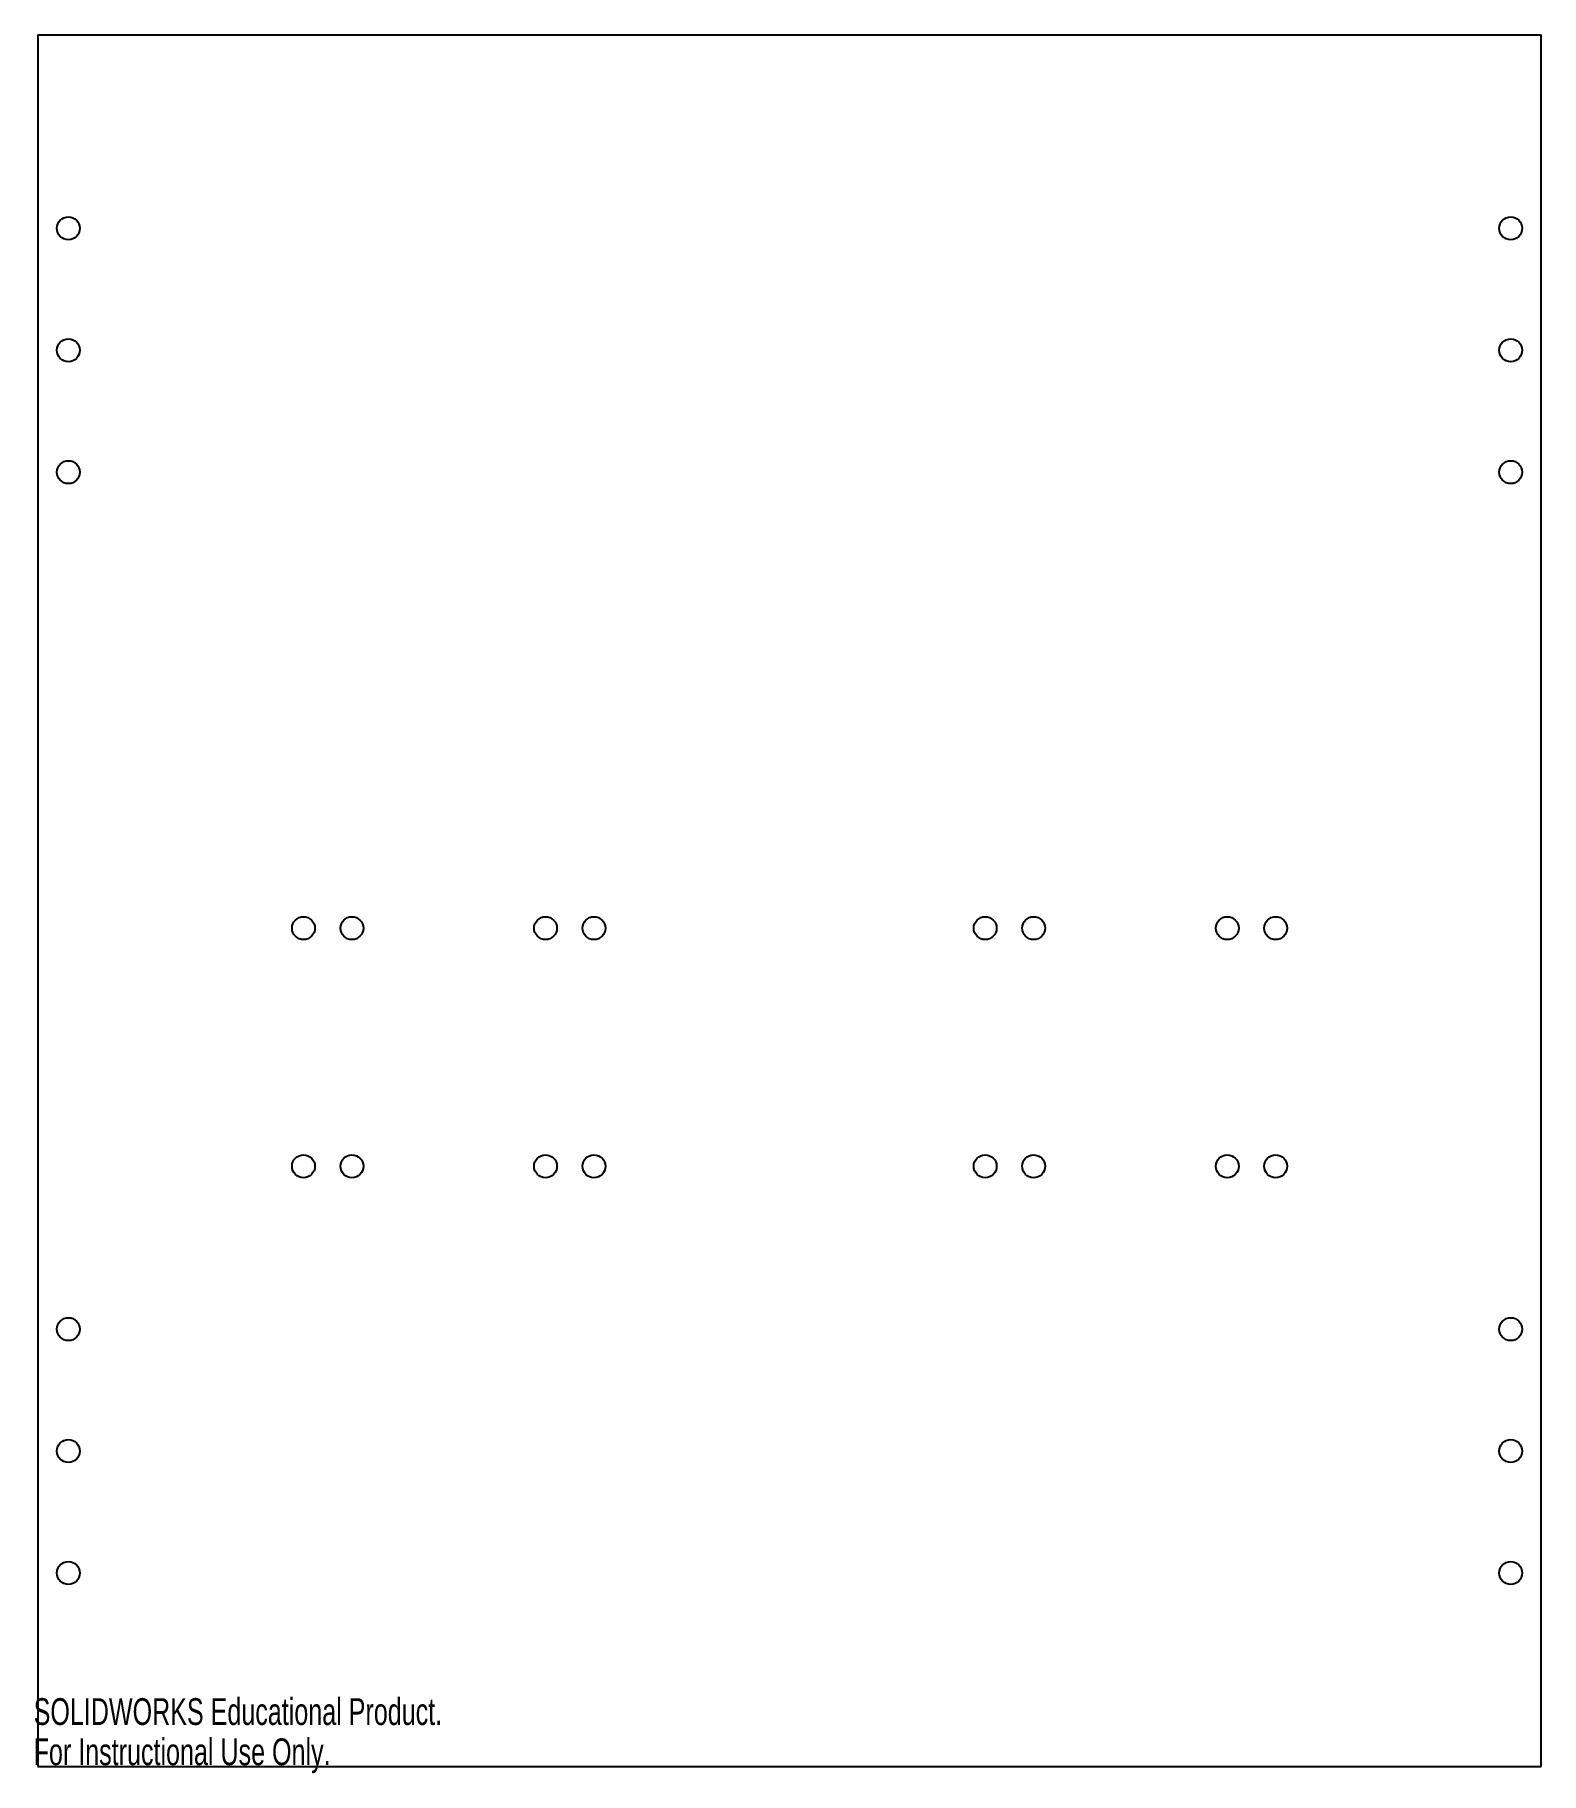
# Model space of a CAD drawing. Header units: inches. Extents: x 0.01 to 7.79, y 0 to 8.98.
import ezdxf

# ---------------------------------------------------------------- set-up
doc = ezdxf.new("R2010")
doc.units = ezdxf.units.IN
doc.header["$MEASUREMENT"] = 0
doc.styles.add('SLDTEXTSTYLE0', font='TXT', dxfattribs={"width": 0.7})

msp = doc.modelspace()

# ---------------------------------------------------------------- linework, layer by layer
at = {"color": 7, "linetype": 'Continuous', "lineweight": 25}
for p, q in [((0.0221, 8.9799), (7.7858, 8.9799)), ((0.0221, 8.9799), (0.0221, 0.0327)), ((7.7858, 0.0327), (7.7858, 8.9799)), ((0.0221, 0.0327), (7.7858, 0.0327))]:
    msp.add_line(p, q, dxfattribs=at)
for centre in [(0.1795, 7.9799), (7.6284, 7.9799), (0.1795, 7.35), (7.6284, 7.35), (0.1795, 6.7201), (7.6284, 6.7201), (1.3936, 4.3642), (1.6436, 4.3642), (2.6436, 4.3642), (2.8936, 4.3642), (4.9143, 4.3642), (5.1643, 4.3642), (6.1643, 4.3642), (6.4143, 4.3642), (1.3936, 3.1342), (1.6436, 3.1342), (2.6436, 3.1342), (2.8936, 3.1342), (4.9143, 3.1342), (5.1643, 3.1342), (6.1643, 3.1342), (6.4143, 3.1342), (0.1795, 2.2925), (7.6284, 2.2925), (0.1795, 1.6626), (7.6284, 1.6626), (0.1795, 1.0327), (7.6284, 1.0327)]:
    msp.add_circle(centre, 0.0591, dxfattribs=at)

# ---------------------------------------------------------------- texts
at = {"color": 7, "linetype": 'Continuous', "char_height": 0.1384, "attachment_point": 1, "style": 'SLDTEXTSTYLE0'}
for s, insert in [('SOLIDWORKS Educational Product.', (0, 0.386)), ('For Instructional Use Only.', (0, 0.1784))]:
    msp.add_mtext(s, dxfattribs=dict(at, insert=insert))

doc.saveas('drawing.dxf')
